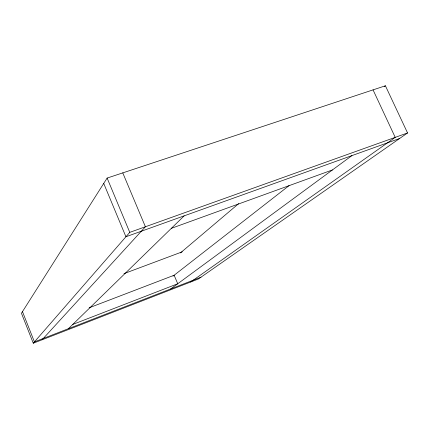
<?xml version="1.0" encoding="UTF-8"?>
<svg xmlns="http://www.w3.org/2000/svg" width="429" height="429" viewBox="0 0 429 429"><rect width="100%" height="100%" fill="white"/><g stroke="black" fill="none" stroke-linecap="round" stroke-linejoin="round"><path stroke-width="0.64" d="M107.121 178.073L21.45 313.261L33.274 343.221L198.37 279.011L407.55 132.952L385.408 85.779L107.121 178.073L129.767 232.357L33.274 343.221M42.09 339.789L145.404 226.759L122.774 172.882M68.409 328.689L184.164 215.851M180.411 252.944L238.658 203.636M384.379 86.637L385.408 85.779M172.984 276.142L289.06 185.644M170.662 288.964L351.919 155.604M190.642 282.019L395.222 137.366L373.048 89.881M72.791 324.426L177.735 283.762L174.142 275.241L89.173 307.797M201.008 277.172L34.422 341.897L22.474 311.642M123.97 273.643L182.234 251.828M171.353 228.341L332.427 169.943M399.667 138.46L125.928 236.765L103.727 183.43M129.767 232.357L407.55 132.952"/></g></svg>
